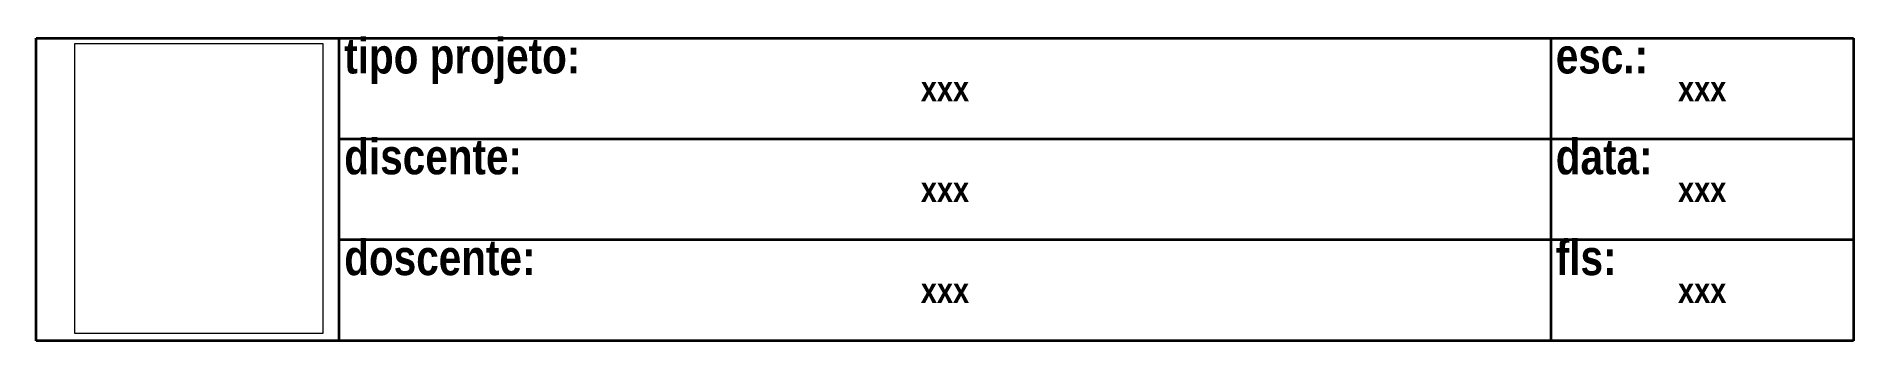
# Model space of a CAD drawing. Header units: millimetres. Extents: x 3857 to 4037, y 1165 to 1195.
import ezdxf

# ---------------------------------------------------------------- set-up
doc = ezdxf.new("R2010")
doc.units = ezdxf.units.MM
doc.layers.add('legenda', color=250, linetype='Continuous', lineweight=35)
doc.layers.add('texto legenda', color=250, linetype='Continuous', lineweight=13)
doc.layers.add('logotipo', color=7, linetype='Continuous', lineweight=13, true_color=0xffffff)
doc.styles.add('legenda', font='techb___.ttf')
picture_1 = doc.add_image_def('image1.png', size_in_pixel=(489, 573))

msp = doc.modelspace()

# ---------------------------------------------------------------- linework, layer by layer
at = {"layer": 'legenda'}
for p, q in [((3857.38, 1195.16), (4037.38, 1195.16)), ((3857.38, 1165.16), (3857.38, 1195.16)), ((3887.38, 1165.16), (3887.38, 1195.16)), ((4007.38, 1195.16), (4007.38, 1165.16)), ((4037.38, 1195.16), (4037.38, 1165.16)), ((4037.38, 1185.16), (3887.38, 1185.16)), ((4037.38, 1175.16), (3887.38, 1175.16)), ((4037.38, 1165.16), (3857.38, 1165.16))]:
    msp.add_line(p, q, dxfattribs=at)

# ---------------------------------------------------------------- texts
at = {"layer": 'texto legenda', "style": 'legenda'}
for s, width, insert, char_height, attachment_point in [('tipo projeto:', 120, (3887.88, 1195.16), 3.5, 1), ('esc.:', 30, (4007.88, 1195.16), 3.5, 1), ('xxx', 120, (3947.38, 1190.16), 2.5, 5), ('xxx', 30, (4022.38, 1190.16), 2.5, 5), ('discente:', 120, (3887.88, 1185.16), 3.5, 1), ('data:', 30, (4007.88, 1185.16), 3.5, 1), ('xxx', 120, (3947.38, 1180.16), 2.5, 5), ('xxx', 30, (4022.38, 1180.16), 2.5, 5), ('doscente:', 120, (3887.88, 1175.16), 3.5, 1), ('fls:', 30, (4007.88, 1175.16), 3.5, 1), ('xxx', 120, (3947.38, 1170.16), 2.5, 5), ('xxx', 30, (4022.38, 1170.16), 2.5, 5)]:
    msp.add_mtext_dynamic_manual_height_columns(s, width=width, gutter_width=12.5, heights=[0], dxfattribs=dict(at, insert=insert, char_height=char_height, attachment_point=attachment_point))

# ---------------------------------------------------------------- pictures from other files: only their frames are drawn
at = {"layer": 'logotipo'}
image = msp.add_image(picture_1, insert=(3861.21, 1165.86), size_in_units=(24.56, 28.77), dxfattribs=at)
image.dxf.flags = 7

doc.saveas('drawing.dxf')
